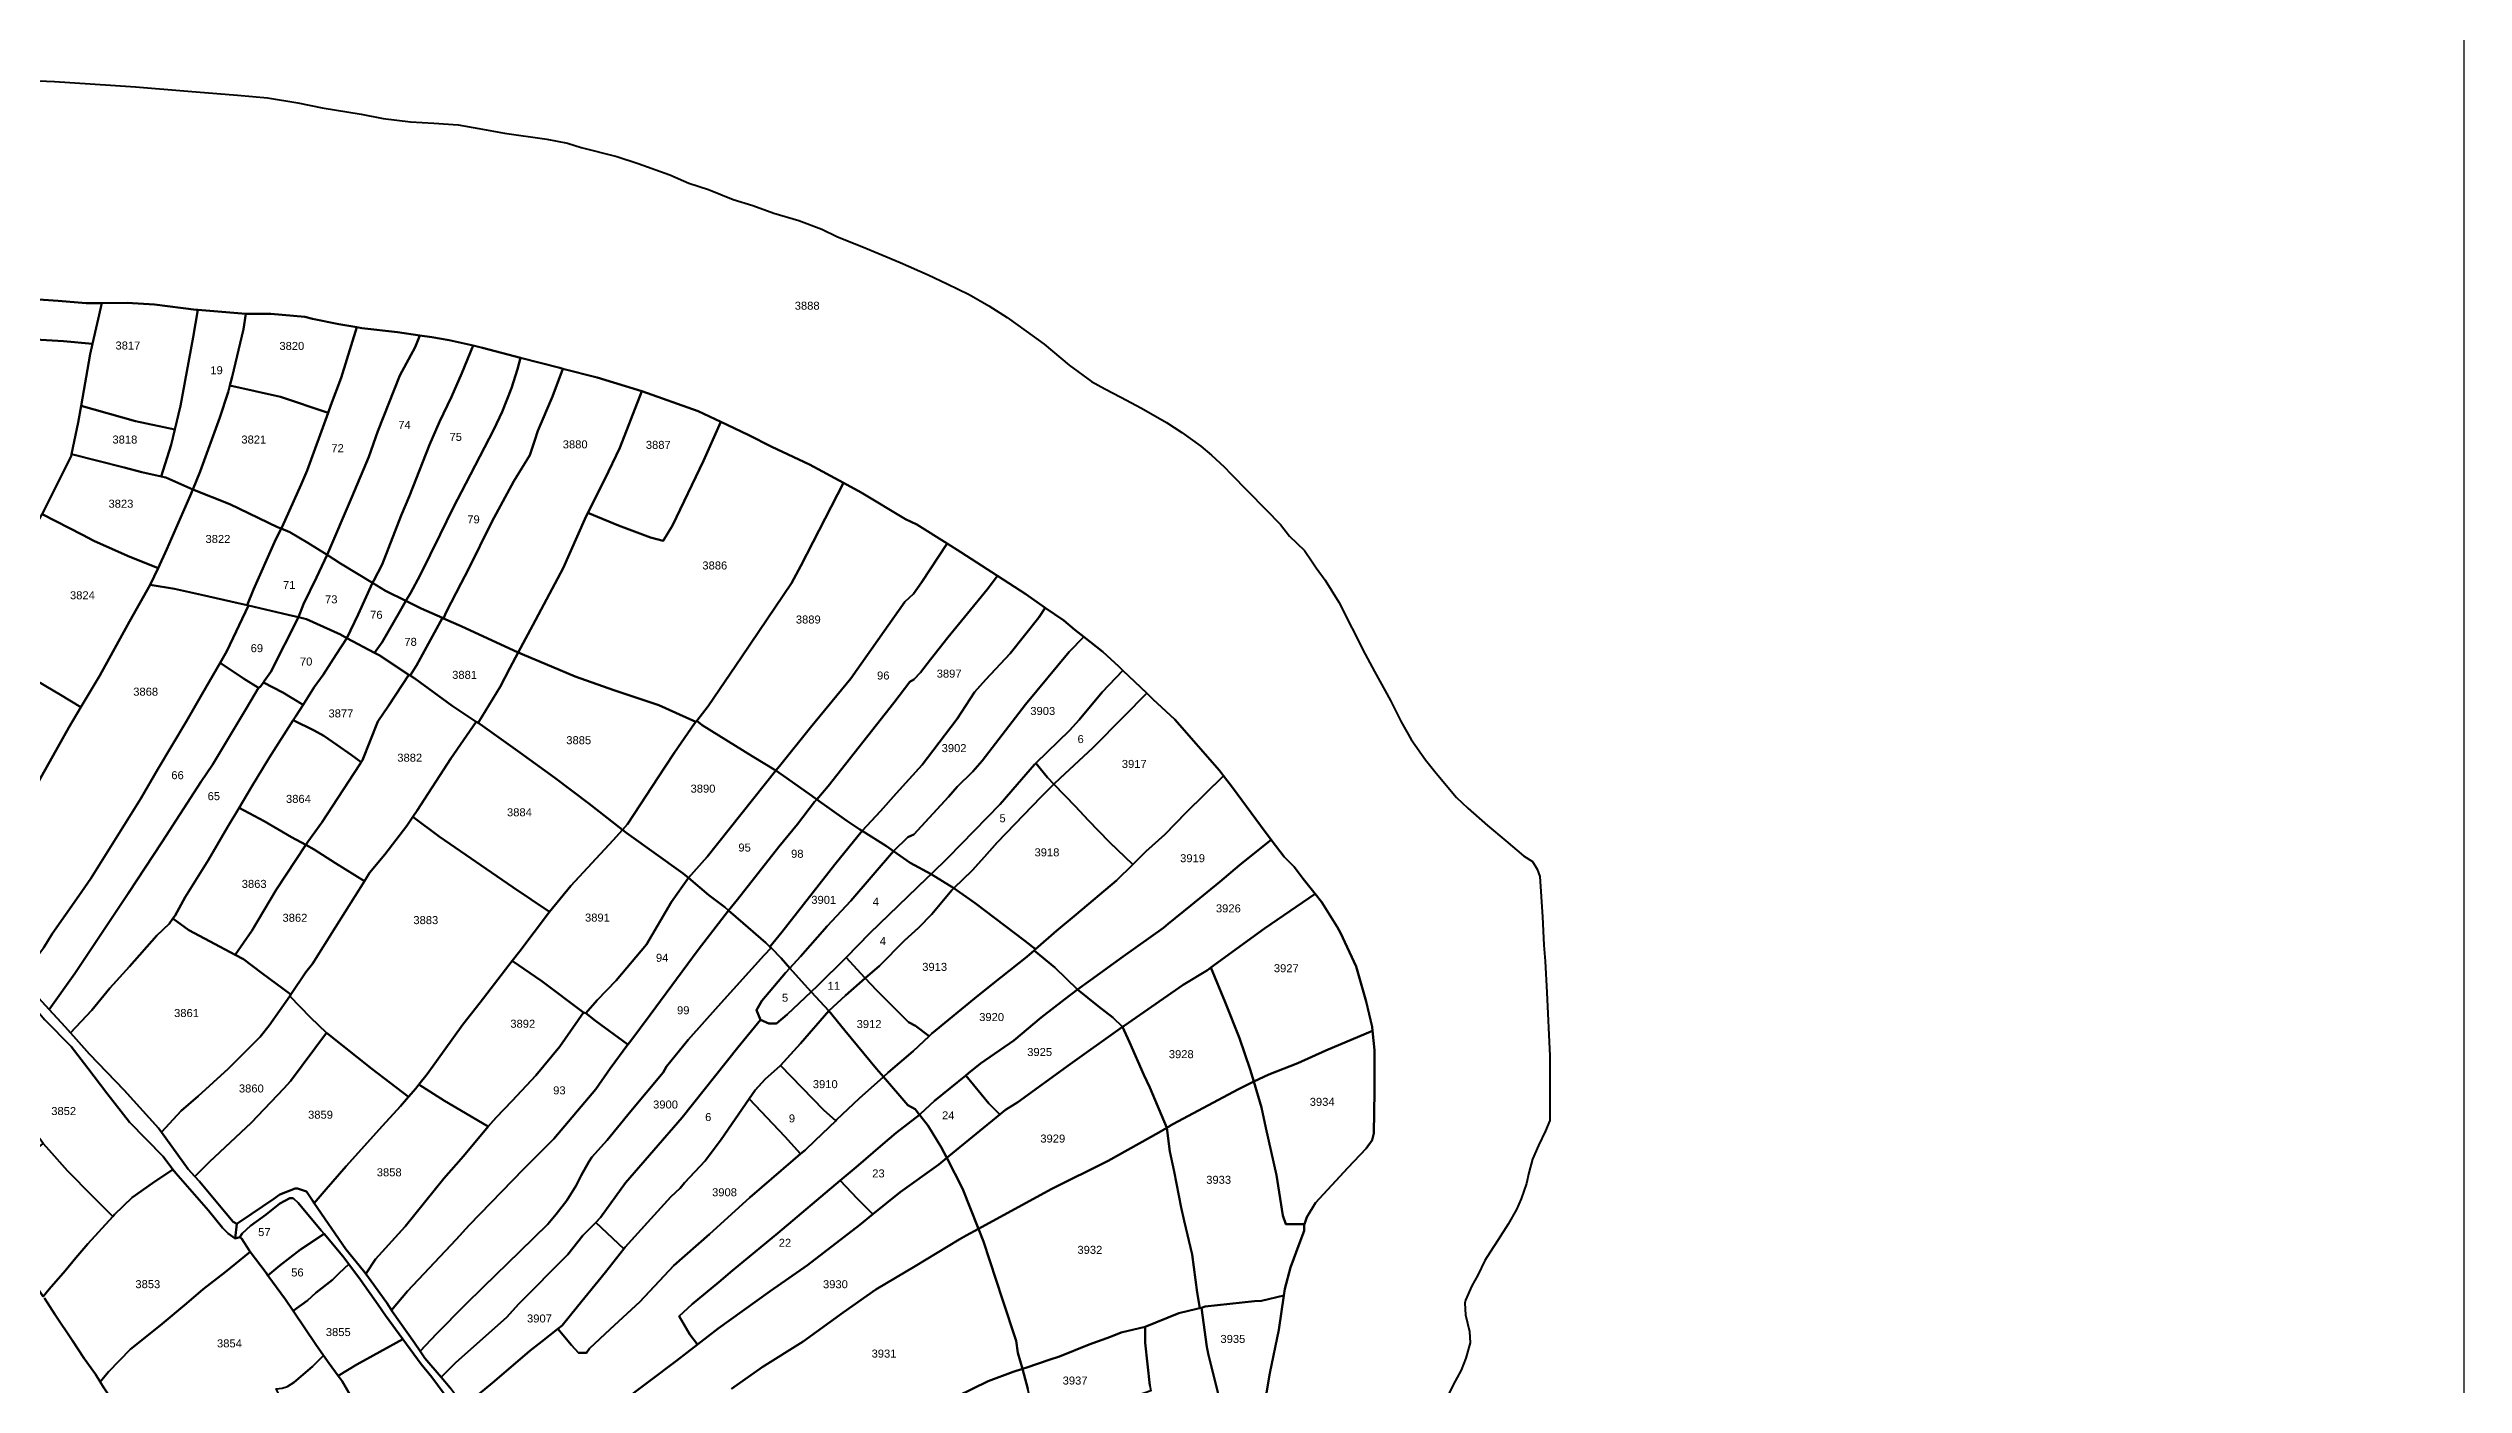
# Model space of a CAD drawing. Header units: inches. Extents: x -210528 to -96779, y -167010 to -59860.
# Drawn here: x -135845 to -96779, y -117702 to -96087 of the extents above; entities that cross this region are included whole.
import ezdxf

# ---------------------------------------------------------------- set-up
doc = ezdxf.new("R2010")
doc.units = ezdxf.units.IN
doc.header["$MEASUREMENT"] = 0
doc.layers.add('PDF7_Geometry', color=9, linetype='Continuous', true_color=0x808080)
doc.layers.add('PDF7_Text', color=7, linetype='Continuous', true_color=0xffffff)
doc.styles.add('PDF Arial', font='arial.ttf')

msp = doc.modelspace()

# ---------------------------------------------------------------- linework, layer by layer
at = {"color": 4}
msp.add_lwpolyline([(-210528, -59860), (-96779, -59860), (-96779, -167010), (-210528, -167010)], close=True, dxfattribs=at)
at = {"layer": 'PDF7_Geometry', "color": 1, "lineweight": 40}
for points in [[(-136387, -96597), (-135743, -96626), (-134839, -96683), (-134435, -96712), (-133589, -96779), (-132782, -96846), (-132301, -96885), (-131811, -96971), (-131417, -97048), (-130783, -97153), (-130427, -97220), (-129985, -97278), (-129610, -97297), (-129216, -97326), (-128880, -97384), (-128466, -97460), (-127784, -97556), (-127447, -97623), (-127226, -97690), (-126650, -97834), (-126304, -97949), (-125794, -98132), (-125487, -98266), (-125169, -98371), (-124766, -98534), (-124449, -98630), (-124112, -98755), (-123708, -98870), (-123334, -99014), (-123093, -99129), (-122622, -99320), (-122363, -99426), (-122065, -99551), (-121613, -99752), (-121306, -99896), (-120950, -100068), (-120633, -100250), (-120335, -100442), (-120027, -100663), (-119739, -100873), (-119335, -101209), (-118970, -101477), (-118759, -101592), (-118499, -101727), (-118163, -101909), (-117759, -102139), (-117509, -102302), (-117202, -102522), (-117029, -102666), (-116827, -102858), (-116711, -102973), (-116442, -103251), (-116154, -103548), (-115914, -103788), (-115770, -103979), (-115529, -104209), (-115404, -104392), (-115337, -104487), (-115193, -104689), (-114972, -105043), (-114549, -105887), (-114395, -106165), (-114136, -106634), (-113963, -106980), (-113800, -107267), (-113569, -107593), (-113396, -107813), (-113069, -108206), (-112887, -108379), (-112569, -108657), (-112271, -108906), (-111983, -109146), (-111839, -109242), (-111762, -109366), (-111724, -109481), (-111676, -110133), (-111656, -110593), (-111637, -110852), (-111608, -111360), (-111561, -112385), (-111561, -113430), (-111628, -113593), (-111743, -113833), (-111840, -114053), (-111897, -114274), (-111936, -114446), (-112022, -114695), (-112099, -114868), (-112234, -115107), (-112397, -115356), (-112522, -115558), (-112609, -115692), (-112724, -115932), (-112820, -116104), (-112926, -116334), (-112936, -116382), (-112926, -116574), (-112859, -116842), (-112849, -117024), (-112917, -117273), (-112993, -117465), (-113090, -117647), (-113205, -117868)], [(-116165, -117963), (-116089, -117513), (-115944, -116813), (-115864, -116258), (-115848, -116152), (-115752, -115807), (-115608, -115414), (-115531, -115212), (-115531, -115126), (-115525, -115107), (-115492, -114992), (-115348, -114762), (-114829, -114196), (-114531, -113880), (-114435, -113746), (-114406, -113631), (-114396, -112960), (-114396, -112289), (-114428, -111979), (-114435, -111915), (-114531, -111503), (-114694, -110938), (-114944, -110391), (-115001, -110296), (-115251, -109893), (-115353, -109765), (-115549, -109519), (-115693, -109327), (-115857, -109165), (-116064, -108890), (-116241, -108656), (-116693, -108043), (-116835, -107856), (-116904, -107765), (-117625, -106941), (-117981, -106615), (-118080, -106519), (-118464, -106149), (-118529, -106088), (-118788, -105848), (-119098, -105605), (-119240, -105493), (-119422, -105340), (-119720, -105136), (-120037, -104918), (-120494, -104621), (-121085, -104237), (-121306, -104097), (-121796, -103787), (-121979, -103701), (-122700, -103269), (-122985, -103116), (-123536, -102819), (-124142, -102531), (-124526, -102339), (-124967, -102130), (-125333, -101956), (-126246, -101630), (-126967, -101409), (-127521, -101269), (-127573, -101256), (-128205, -101091), (-128822, -100930), (-128973, -100895), (-129361, -100805), (-129639, -100757), (-129833, -100731), (-130197, -100680), (-130774, -100613), (-130855, -100599), (-131148, -100546), (-131571, -100460), (-131696, -100431), (-132244, -100383), (-132648, -100383), (-133425, -100318), (-133455, -100316), (-134128, -100229), (-134570, -100201), (-134980, -100207), (-135234, -100210), (-135685, -100172), (-136079, -100143)], [(-136426, -100775), (-135599, -100823), (-135129, -100867), (-135166, -101034), (-135312, -101867), (-135359, -102137), (-135467, -102649), (-135474, -102683), (-135945, -103622)], [(-136225, -108347), (-135513, -107073), (-135317, -106741), (-135013, -106229), (-134533, -105357), (-134196, -104763), (-133802, -104830), (-133369, -104926), (-132773, -105060), (-132629, -105094), (-132608, -105099), (-132956, -105836), (-133067, -106028), (-133360, -106536), (-133610, -106967), (-134071, -107744), (-134350, -108223), (-135158, -109517), (-135350, -109795), (-135783, -110408), (-135917, -110628)], [(-136004, -111443), (-135830, -111631), (-135571, -111913), (-135488, -112008), (-135437, -112066), (-135177, -112354), (-134620, -112938), (-134063, -113552), (-134014, -113619), (-133582, -114213), (-133473, -114333), (-133399, -114414), (-132967, -114932), (-132852, -115066), (-132796, -115098), (-132825, -115336), (-132938, -115258), (-133025, -115162), (-133255, -114884), (-133553, -114539), (-133784, -114280), (-133828, -114221), (-133986, -114012), (-134534, -113456), (-134899, -112986), (-135206, -112584), (-135475, -112229), (-135898, -111798)], [(-128969, -117923), (-128661, -117674), (-128402, -117453), (-128056, -117156), (-127863, -117003), (-127604, -116798), (-127383, -117061), (-127267, -117185), (-127142, -117185), (-127094, -117118), (-126758, -116802), (-126277, -116361), (-125729, -115776), (-125152, -115269), (-124499, -114674), (-123797, -114071), (-123678, -113970), (-123605, -113908), (-123441, -113754), (-123108, -113432), (-123095, -113419), (-122730, -113074), (-122338, -112723), (-121942, -113180), (-121826, -113247), (-121755, -113335), (-122134, -113630), (-122346, -113812), (-122778, -114186), (-123035, -114401), (-124047, -115250), (-124778, -115853), (-124999, -116045), (-125431, -116399), (-125643, -116591), (-125470, -116888), (-125344, -117051), (-125681, -117310), (-126595, -118000)], [(-126595, -118000), (-125681, -117310), (-125344, -117051), (-125008, -116793), (-124172, -116189), (-123566, -115767), (-122721, -115116), (-122507, -114943), (-122067, -114588), (-121442, -114138), (-121314, -114033), (-121058, -114531), (-120802, -115180), (-121000, -115288), (-121115, -115355), (-121827, -115787), (-122461, -116160), (-122990, -116534), (-123634, -117004), (-124297, -117416), (-124797, -117770)], [(-135928, -116273), (-135832, -116159), (-135572, -115861), (-135399, -115651), (-135207, -115421), (-134802, -114981), (-134774, -114951), (-134486, -114673), (-134159, -114443), (-133828, -114221), (-133784, -114280), (-133553, -114539), (-133255, -114884), (-133025, -115162), (-132938, -115258), (-132825, -115336), (-132745, -115317), (-132717, -115344), (-132592, -115536), (-132581, -115551), (-132986, -115881), (-133342, -116159), (-133611, -116389), (-134034, -116743), (-134515, -117127), (-134871, -117491), (-135006, -117654), (-135082, -117529), (-135265, -117280), (-135457, -116983), (-135735, -116571), (-135908, -116302)], [(-129276, -118076), (-129642, -117578), (-129815, -117367), (-130110, -116965), (-130391, -116581), (-130507, -116408), (-130795, -116006), (-130985, -115753), (-131083, -115622), (-131385, -115263), (-131429, -115210), (-131804, -114760), (-131871, -114693), (-131890, -114683), (-131938, -114683), (-132102, -114769), (-132323, -114951), (-132573, -115133), (-132708, -115258), (-132745, -115317), (-132825, -115336), (-132796, -115098), (-132563, -114942), (-132198, -114693), (-132102, -114626), (-131852, -114530), (-131814, -114530), (-131669, -114578), (-131573, -114721), (-131543, -114765), (-131035, -115507), (-130747, -115862), (-130709, -115911), (-130622, -116025), (-130372, -116380), (-130293, -116498), (-130276, -116523), (-129920, -117022), (-129830, -117160), (-129757, -117271), (-129492, -117579), (-129344, -117750)], [(-124797, -117770), (-124297, -117416), (-123634, -117004), (-122990, -116534), (-122461, -116160), (-121827, -115787), (-121115, -115355), (-121000, -115288), (-120802, -115180), (-120721, -115384), (-120414, -116323), (-120193, -116994), (-120164, -117186), (-120091, -117447), (-120241, -117493), (-120645, -117646), (-121394, -118010)], [(-134947, -117750), (-135006, -117654), (-134871, -117491), (-134515, -117127), (-134034, -116743), (-133611, -116389), (-133342, -116159), (-132986, -115881), (-132581, -115551), (-132323, -115891), (-132292, -115933), (-132006, -116322), (-131882, -116507), (-131871, -116523), (-131516, -117050), (-131393, -117229), (-131574, -117405), (-131872, -117664), (-131977, -117731)], [(-135908, -116302), (-135735, -116571), (-135457, -116983), (-135265, -117280), (-135082, -117529), (-135006, -117654), (-134947, -117750), (-134630, -118232), (-134823, -118363), (-135092, -118507), (-135544, -118804), (-135928, -119015)], [(-118030, -117714), (-118107, -117023), (-118107, -116765), (-117559, -116544), (-117271, -116477), (-117218, -116462), (-117195, -116456), (-117107, -117091), (-117079, -117225), (-116877, -118040)], [(-121394, -118010), (-120645, -117646), (-120241, -117493), (-120091, -117447), (-120001, -117771)]]:
    msp.add_lwpolyline(points, dxfattribs=at)
for points in [[(-134980, -100207), (-135129, -100867), (-135599, -100823), (-136426, -100775), (-137435, -100766), (-138098, -100756), (-139088, -100708), (-139934, -100650), (-140070, -100645), (-140049, -100420), (-139996, -100054), (-139876, -100056), (-138454, -100056), (-137829, -100066), (-137204, -100085), (-136714, -100095), (-136079, -100143), (-135685, -100172), (-135234, -100210)], [(-133425, -100318), (-133503, -100757), (-133705, -101868), (-133799, -102254), (-134436, -102118), (-135312, -101867), (-135166, -101034), (-135129, -100867), (-134980, -100207), (-134570, -100201), (-134128, -100229), (-133455, -100316)], [(-132648, -100383), (-132686, -100632), (-132869, -101399), (-132907, -101538), (-132936, -101648), (-133071, -102060), (-133388, -102932), (-133509, -103223), (-133946, -103028), (-134019, -103012), (-133859, -102501), (-133799, -102254), (-133705, -101868), (-133503, -100757), (-133425, -100318)], [(-130855, -100599), (-131110, -101418), (-131274, -101859), (-131319, -101984), (-132091, -101725), (-132907, -101538), (-132869, -101399), (-132686, -100632), (-132648, -100383), (-132244, -100383), (-131696, -100431), (-131571, -100460), (-131148, -100546)], [(-129833, -100731), (-129909, -100920), (-130159, -101380), (-130514, -102281), (-130659, -102693), (-130937, -103345), (-131337, -104281), (-131649, -104083), (-131937, -103910), (-132078, -103856), (-132062, -103824), (-131754, -103143), (-131658, -102913), (-131319, -101984), (-131274, -101859), (-131110, -101418), (-130855, -100599), (-130774, -100613), (-130197, -100680)], [(-128973, -100895), (-129159, -101342), (-129322, -101725), (-129515, -102128), (-129678, -102502), (-130005, -103326), (-130140, -103642), (-130447, -104437), (-130582, -104696), (-130599, -104733), (-131120, -104418), (-131337, -104281), (-130937, -103345), (-130659, -102693), (-130514, -102281), (-130159, -101380), (-129909, -100920), (-129833, -100731), (-129639, -100757), (-129361, -100805)], [(-128205, -101091), (-128255, -101275), (-128351, -101582), (-128505, -101965), (-128640, -102252), (-129092, -103125), (-129294, -103518), (-129505, -103949), (-129832, -104610), (-129986, -104898), (-130060, -105024), (-130390, -104859), (-130599, -104733), (-130582, -104696), (-130447, -104437), (-130140, -103642), (-130005, -103326), (-129678, -102502), (-129515, -102128), (-129322, -101725), (-129159, -101342), (-128973, -100895), (-128822, -100930)], [(-127521, -101269), (-127688, -101716), (-127929, -102272), (-127977, -102425), (-128054, -102665), (-128313, -103086), (-128669, -103748), (-129054, -104524), (-129169, -104735), (-129409, -105204), (-129454, -105307), (-129470, -105300), (-129813, -105147), (-130060, -105024), (-129986, -104898), (-129832, -104610), (-129505, -103949), (-129294, -103518), (-129092, -103125), (-128640, -102252), (-128505, -101965), (-128351, -101582), (-128255, -101275), (-128205, -101091), (-127573, -101256)], [(-132907, -101538), (-132091, -101725), (-131319, -101984), (-131658, -102913), (-131754, -103143), (-132062, -103824), (-132078, -103856), (-132139, -103833), (-132908, -103460), (-133509, -103223), (-133388, -102932), (-133071, -102060), (-132936, -101648)], [(-126246, -101630), (-126602, -102550), (-126843, -103058), (-127119, -103601), (-127169, -103700), (-127516, -104495), (-128006, -105415), (-128244, -105860), (-129169, -105434), (-129454, -105307), (-129409, -105204), (-129169, -104735), (-129054, -104524), (-128669, -103748), (-128313, -103086), (-128054, -102665), (-127977, -102425), (-127929, -102272), (-127688, -101716), (-127521, -101269), (-126967, -101409)], [(-135312, -101867), (-134436, -102118), (-133799, -102254), (-133859, -102501), (-134019, -103012), (-134330, -102942), (-134619, -102865), (-135467, -102649), (-135359, -102137)], [(-124967, -102130), (-125247, -102761), (-125747, -103806), (-125901, -104055), (-126103, -103997), (-126622, -103805), (-127119, -103601), (-126843, -103058), (-126602, -102550), (-126246, -101630), (-125333, -101956)], [(-122985, -103116), (-123671, -104458), (-123825, -104735), (-124353, -105521), (-124632, -105933), (-125171, -106729), (-125358, -106964), (-125373, -106983), (-125526, -106911), (-125968, -106710), (-126699, -106470), (-127324, -106249), (-127708, -106086), (-128244, -105860), (-128006, -105415), (-127516, -104495), (-127169, -103700), (-127119, -103601), (-126622, -103805), (-126103, -103997), (-125901, -104055), (-125747, -103806), (-125247, -102761), (-124967, -102130), (-124526, -102339), (-124142, -102531), (-123536, -102819)], [(-135467, -102649), (-134619, -102865), (-134330, -102942), (-134019, -103012), (-133946, -103028), (-133509, -103223), (-133552, -103325), (-133927, -104188), (-134070, -104493), (-134561, -104293), (-135109, -104054), (-135292, -103958), (-135945, -103622), (-135474, -102683)], [(-121306, -104097), (-121720, -104726), (-121854, -104908), (-121989, -105042), (-122864, -106279), (-123517, -107074), (-124017, -107697), (-124076, -107770), (-124459, -107534), (-125267, -107036), (-125358, -106964), (-125171, -106729), (-124632, -105933), (-124353, -105521), (-123825, -104735), (-123671, -104458), (-122985, -103116), (-122700, -103269), (-121979, -103701), (-121796, -103787)], [(-132078, -103856), (-132187, -104073), (-132524, -104840), (-132629, -105094), (-132773, -105060), (-133369, -104926), (-133802, -104830), (-134196, -104763), (-134070, -104493), (-133927, -104188), (-133552, -103325), (-133509, -103223), (-132908, -103460), (-132139, -103833)], [(-136102, -103913), (-135945, -103622), (-135292, -103958), (-135109, -104054), (-134561, -104293), (-134070, -104493), (-134196, -104763), (-134533, -105357), (-135013, -106229), (-135317, -106741), (-135648, -106545), (-136150, -106246), (-136388, -106104), (-136686, -105884), (-136964, -105663), (-136629, -104963), (-136561, -104820), (-136282, -104245)], [(-131337, -104281), (-131505, -104648), (-131716, -105079), (-131796, -105290), (-131966, -105252), (-132608, -105099), (-132629, -105094), (-132524, -104840), (-132187, -104073), (-132078, -103856), (-131937, -103910), (-131649, -104083)], [(-130599, -104733), (-130832, -105243), (-131015, -105625), (-131120, -105568), (-131668, -105319), (-131796, -105290), (-131716, -105079), (-131505, -104648), (-131337, -104281), (-131120, -104418)], [(-120494, -104621), (-120662, -104841), (-121297, -105618), (-121576, -105972), (-121739, -106183), (-121845, -106298), (-121912, -106336), (-122172, -106672), (-123229, -108023), (-123417, -108234), (-123498, -108176), (-123902, -107889), (-124076, -107770), (-124017, -107697), (-123517, -107074), (-122864, -106279), (-121989, -105042), (-121854, -104908), (-121720, -104726), (-121306, -104097), (-121085, -104237)], [(-119720, -105136), (-119826, -105292), (-120287, -105876), (-120682, -106298), (-120864, -106499), (-121143, -106931), (-121537, -107448), (-121710, -107678), (-122133, -108138), (-122383, -108426), (-122681, -108742), (-122684, -108745), (-122720, -108723), (-122931, -108579), (-123417, -108234), (-123229, -108023), (-122172, -106672), (-121912, -106336), (-121845, -106298), (-121739, -106183), (-121576, -105972), (-121297, -105618), (-120662, -104841), (-120494, -104621), (-120037, -104918)], [(-130060, -105024), (-130159, -105195), (-130447, -105693), (-130570, -105864), (-131015, -105625), (-130832, -105243), (-130599, -104733), (-130390, -104859)], [(-129470, -105300), (-129890, -106067), (-129990, -106232), (-130011, -106218), (-130496, -105904), (-130570, -105864), (-130447, -105693), (-130159, -105195), (-130060, -105024), (-129813, -105147)], [(-131796, -105290), (-132245, -106172), (-132351, -106325), (-132366, -106345), (-132418, -106412), (-132447, -106431), (-132687, -106277), (-133067, -106028), (-132956, -105836), (-132608, -105099), (-131966, -105252)], [(-131015, -105625), (-131188, -105894), (-131399, -106220), (-131543, -106421), (-131722, -106703), (-132053, -106508), (-132366, -106345), (-132351, -106325), (-132245, -106172), (-131796, -105290), (-131668, -105319), (-131120, -105568)], [(-129454, -105307), (-129169, -105434), (-128244, -105860), (-128381, -106115), (-128535, -106412), (-128893, -106998), (-128922, -106979), (-129313, -106719), (-129919, -106278), (-129990, -106232), (-129890, -106067), (-129470, -105300)], [(-119098, -105605), (-119336, -105848), (-120038, -106701), (-120739, -107611), (-120893, -107784), (-121143, -108033), (-121287, -108196), (-121845, -108800), (-121941, -108847), (-122174, -109070), (-122287, -108991), (-122684, -108745), (-122681, -108742), (-122383, -108426), (-122133, -108138), (-121710, -107678), (-121537, -107448), (-121143, -106931), (-120864, -106499), (-120682, -106298), (-120287, -105876), (-119826, -105292), (-119720, -105136), (-119422, -105340), (-119240, -105493)], [(-130570, -105864), (-130496, -105904), (-130011, -106218), (-130342, -106719), (-130515, -106977), (-130765, -107600), (-130786, -107633), (-130948, -107514), (-131178, -107351), (-131390, -107207), (-131543, -107121), (-131883, -106955), (-131841, -106891), (-131722, -106703), (-131543, -106421), (-131399, -106220), (-131188, -105894), (-131015, -105625)], [(-128244, -105860), (-127708, -106086), (-127324, -106249), (-126699, -106470), (-125968, -106710), (-125526, -106911), (-125373, -106983), (-125392, -107007), (-125719, -107476), (-125872, -107716), (-126478, -108636), (-126558, -108725), (-127103, -108300), (-127651, -107888), (-128218, -107476), (-128823, -107045), (-128893, -106998), (-128535, -106412), (-128381, -106115)], [(-118464, -106149), (-118798, -106500), (-119173, -106950), (-119326, -107123), (-119872, -107648), (-119894, -107669), (-120172, -107995), (-120451, -108311), (-121288, -109173), (-121568, -109445), (-121903, -109260), (-122174, -109070), (-121941, -108847), (-121845, -108800), (-121287, -108196), (-121143, -108033), (-120893, -107784), (-120739, -107611), (-120038, -106701), (-119336, -105848), (-119098, -105605), (-118788, -105848), (-118529, -106088)], [(-135317, -106741), (-135513, -107073), (-136225, -108347), (-136465, -108731), (-136869, -109344), (-137138, -109737), (-137289, -109931), (-137311, -109900), (-137695, -109603), (-138133, -109208), (-137974, -108989), (-137561, -108405), (-137349, -108069), (-136840, -107312), (-136599, -106957), (-136150, -106246), (-135648, -106545)], [(-133067, -106028), (-132687, -106277), (-132447, -106431), (-132639, -106757), (-133187, -107677), (-133370, -107945), (-134004, -108923), (-134552, -109756), (-135418, -111050), (-135830, -111631), (-136004, -111443), (-136286, -111116), (-135917, -110628), (-135783, -110408), (-135350, -109795), (-135158, -109517), (-134350, -108223), (-134071, -107744), (-133610, -106967), (-133360, -106536)], [(-129990, -106232), (-129919, -106278), (-129313, -106719), (-128922, -106979), (-129333, -107572), (-129881, -108415), (-129948, -108518), (-130044, -108664), (-130400, -109124), (-130650, -109421), (-130733, -109556), (-131198, -109268), (-131544, -109047), (-131681, -108972), (-131649, -108923), (-131419, -108607), (-130813, -107677), (-130786, -107633), (-130765, -107600), (-130515, -106977), (-130342, -106719), (-130011, -106218)], [(-118080, -106519), (-118452, -106893), (-118952, -107401), (-119480, -107889), (-119579, -107987), (-119682, -107880), (-119872, -107648), (-119326, -107123), (-119173, -106950), (-118798, -106500), (-118464, -106149)], [(-132447, -106431), (-132418, -106412), (-132366, -106345), (-132053, -106508), (-131722, -106703), (-131841, -106891), (-131883, -106955), (-132274, -107562), (-132562, -108041), (-132759, -108369), (-132947, -108683), (-133255, -109210), (-133630, -109814), (-133793, -110111), (-133829, -110161), (-133889, -110245), (-134091, -110437), (-134533, -110935), (-134850, -111290), (-135139, -111644), (-135488, -112008), (-135571, -111913), (-135830, -111631), (-135418, -111050), (-134552, -109756), (-134004, -108923), (-133370, -107945), (-133187, -107677), (-132639, -106757)], [(-116835, -107856), (-117443, -108445), (-117789, -108800), (-118096, -109078), (-118305, -109286), (-118683, -108925), (-119029, -108570), (-119230, -108349), (-119579, -107987), (-119480, -107889), (-118952, -107401), (-118452, -106893), (-118080, -106519), (-117981, -106615), (-117625, -106941), (-116904, -107765)], [(-131883, -106955), (-131543, -107121), (-131390, -107207), (-131178, -107351), (-130948, -107514), (-130786, -107633), (-130813, -107677), (-131419, -108607), (-131649, -108923), (-131681, -108972), (-131909, -108846), (-132351, -108587), (-132759, -108369), (-132562, -108041), (-132274, -107562)], [(-128893, -106998), (-128823, -107045), (-128218, -107476), (-127651, -107888), (-127103, -108300), (-126558, -108725), (-126709, -108895), (-127055, -109268), (-127391, -109633), (-127740, -110053), (-128333, -109652), (-129525, -108837), (-129948, -108518), (-129881, -108415), (-129333, -107572), (-128922, -106979)], [(-125373, -106983), (-125358, -106964), (-125267, -107036), (-124459, -107534), (-124076, -107770), (-125190, -109163), (-125492, -109503), (-125575, -109432), (-126488, -108780), (-126558, -108725), (-126478, -108636), (-125872, -107716), (-125719, -107476), (-125392, -107007)], [(-123417, -108234), (-123450, -108272), (-123729, -108636), (-124027, -109001), (-124700, -109853), (-124841, -110031), (-124902, -109978), (-125161, -109786), (-125492, -109503), (-125190, -109163), (-124076, -107770), (-123902, -107889), (-123498, -108176)], [(-119872, -107648), (-119682, -107880), (-119579, -107987), (-119788, -108196), (-120499, -108934), (-120701, -109164), (-120903, -109384), (-121198, -109669), (-121568, -109445), (-121288, -109173), (-120451, -108311), (-120172, -107995), (-119894, -107669)], [(-119579, -107987), (-119230, -108349), (-119029, -108570), (-118683, -108925), (-118305, -109286), (-118567, -109548), (-119221, -110094), (-119538, -110362), (-119876, -110659), (-120048, -110525), (-120855, -109911), (-121198, -109669), (-120903, -109384), (-120701, -109164), (-120499, -108934), (-119788, -108196)], [(-116064, -108890), (-116222, -109011), (-116578, -109299), (-116895, -109567), (-117366, -109950), (-117731, -110247), (-117808, -110314), (-118462, -110774), (-118991, -111158), (-119198, -111311), (-119567, -110956), (-119901, -110680), (-119876, -110659), (-119538, -110362), (-119221, -110094), (-118567, -109548), (-118305, -109286), (-118096, -109078), (-117789, -108800), (-117443, -108445), (-116835, -107856), (-116693, -108043), (-116241, -108656)], [(-132759, -108369), (-132351, -108587), (-131909, -108846), (-131681, -108972), (-132159, -109699), (-132553, -110360), (-132821, -110749), (-133063, -110619), (-133572, -110351), (-133829, -110161), (-133793, -110111), (-133630, -109814), (-133255, -109210), (-132947, -108683)], [(-130733, -109556), (-130650, -109421), (-130400, -109124), (-130044, -108664), (-129948, -108518), (-129525, -108837), (-128333, -109652), (-127740, -110053), (-127757, -110073), (-128218, -110687), (-128341, -110846), (-128862, -111521), (-129141, -111875), (-129718, -112680), (-129850, -112846), (-129900, -112910), (-130017, -113044), (-130612, -112594), (-131323, -112028), (-131344, -112008), (-131602, -111760), (-131938, -111415), (-131922, -111390), (-131678, -111031), (-131573, -110897), (-131198, -110303)], [(-122684, -108745), (-123124, -109288), (-123979, -110381), (-124173, -110619), (-124239, -110553), (-124604, -110237), (-124841, -110031), (-124700, -109853), (-124027, -109001), (-123729, -108636), (-123450, -108272), (-123417, -108234), (-122931, -108579), (-122720, -108723)], [(-131681, -108972), (-131544, -109047), (-131198, -109268), (-130733, -109556), (-131198, -110303), (-131573, -110897), (-131678, -111031), (-131922, -111390), (-132399, -111041), (-132688, -110820), (-132821, -110749), (-132553, -110360), (-132159, -109699)], [(-125492, -109503), (-125767, -109892), (-126171, -110582), (-126661, -111166), (-126969, -111482), (-127151, -111693), (-127190, -111684), (-127863, -111176), (-128341, -110846), (-128218, -110687), (-127757, -110073), (-127740, -110053), (-127391, -109633), (-127055, -109268), (-126709, -108895), (-126558, -108725), (-126488, -108780), (-125575, -109432)], [(-122174, -109070), (-122864, -109873), (-123249, -110285), (-123681, -110774), (-123850, -110962), (-123989, -110802), (-124154, -110637), (-124173, -110619), (-123979, -110381), (-123124, -109288), (-122684, -108745), (-122287, -108991)], [(-115353, -109765), (-116174, -110324), (-117042, -110955), (-117097, -110995), (-117491, -111235), (-118443, -111896), (-118471, -111916), (-118625, -111762), (-118866, -111579), (-119198, -111311), (-118991, -111158), (-118462, -110774), (-117808, -110314), (-117731, -110247), (-117366, -109950), (-116895, -109567), (-116578, -109299), (-116222, -109011), (-116064, -108890), (-115857, -109165), (-115693, -109327), (-115549, -109519)], [(-121568, -109445), (-121634, -109509), (-122557, -110400), (-122943, -110790), (-123403, -111253), (-123504, -111348), (-123662, -111176), (-123850, -110962), (-123681, -110774), (-123249, -110285), (-122864, -109873), (-122174, -109070), (-121903, -109260)], [(-124841, -110031), (-124950, -110170), (-125334, -110668), (-125854, -111368), (-126113, -111722), (-126440, -112163), (-126469, -112201), (-126997, -111818), (-127151, -111693), (-126969, -111482), (-126661, -111166), (-126171, -110582), (-125767, -109892), (-125492, -109503), (-125161, -109786), (-124902, -109978)], [(-121198, -109669), (-121230, -109701), (-121557, -110093), (-121768, -110314), (-121999, -110515), (-122403, -110927), (-122631, -111127), (-122701, -111052), (-122943, -110790), (-122557, -110400), (-121634, -109509), (-121568, -109445)], [(-119876, -110659), (-119901, -110680), (-120019, -110784), (-120432, -111110), (-120807, -111407), (-121557, -112020), (-121600, -112062), (-121817, -111895), (-121932, -111838), (-122451, -111320), (-122631, -111127), (-122403, -110927), (-121999, -110515), (-121768, -110314), (-121557, -110093), (-121230, -109701), (-121198, -109669), (-120855, -109911), (-120048, -110525)], [(-117042, -110955), (-116174, -110324), (-115353, -109765), (-115251, -109893), (-115001, -110296), (-114944, -110391), (-114694, -110938), (-114531, -111503), (-114435, -111915), (-114428, -111979), (-115184, -112299), (-115636, -112500), (-116107, -112682), (-116347, -112799), (-116405, -112605), (-116578, -112097), (-116809, -111513)], [(-132821, -110749), (-132688, -110820), (-132399, -111041), (-131922, -111390), (-131938, -111415), (-132275, -111894), (-132419, -112076), (-132938, -112594), (-133419, -113034), (-133697, -113274), (-134014, -113619), (-134063, -113552), (-134620, -112938), (-135177, -112354), (-135437, -112066), (-135488, -112008), (-135139, -111644), (-134850, -111290), (-134533, -110935), (-134091, -110437), (-133889, -110245), (-133829, -110161), (-133572, -110351), (-133063, -110619)], [(-124173, -110619), (-124154, -110637), (-124268, -110754), (-125008, -111579), (-125498, -112125), (-125844, -112556), (-125902, -112652), (-126421, -113275), (-126806, -113744), (-127055, -114022), (-127104, -114099), (-127229, -114319), (-127305, -114482), (-127459, -114722), (-127632, -114942), (-127767, -115105), (-128219, -115546), (-128805, -116121), (-129103, -116409), (-129565, -116878), (-129830, -117160), (-129920, -117022), (-130276, -116523), (-130293, -116498), (-130035, -116188), (-129247, -115354), (-129036, -115124), (-128161, -114214), (-127671, -113725), (-126988, -112920), (-126757, -112585), (-126469, -112201), (-126440, -112163), (-126113, -111722), (-125854, -111368), (-125334, -110668), (-124950, -110170), (-124841, -110031), (-124604, -110237), (-124239, -110553)], [(-127190, -111684), (-127574, -112230), (-127959, -112700), (-128343, -113112), (-128603, -113380), (-128729, -113528), (-129439, -113112), (-129850, -112846), (-129718, -112680), (-129141, -111875), (-128862, -111521), (-128341, -110846), (-127863, -111176)], [(-123850, -110962), (-123922, -111042), (-124306, -111492), (-124393, -111646), (-124325, -111799), (-124691, -112250), (-125594, -113380), (-126508, -114435), (-126911, -115000), (-126989, -115077), (-127200, -115287), (-127440, -115594), (-128238, -116399), (-128430, -116610), (-129257, -117348), (-129492, -117579), (-129757, -117271), (-129830, -117160), (-129565, -116878), (-129103, -116409), (-128805, -116121), (-128219, -115546), (-127767, -115105), (-127632, -114942), (-127459, -114722), (-127305, -114482), (-127229, -114319), (-127104, -114099), (-127055, -114022), (-126806, -113744), (-126421, -113275), (-125902, -112652), (-125844, -112556), (-125498, -112125), (-125008, -111579), (-124268, -110754), (-124154, -110637), (-123989, -110802)], [(-122631, -111127), (-122951, -111406), (-123220, -111655), (-123504, -111348), (-123403, -111253), (-122943, -110790), (-122701, -111052)], [(-119198, -111311), (-119404, -111464), (-119788, -111761), (-120231, -112135), (-120769, -112509), (-120961, -112662), (-121006, -112699), (-121509, -113113), (-121740, -113323), (-121755, -113335), (-121826, -113247), (-121942, -113180), (-122338, -112723), (-122259, -112652), (-121855, -112307), (-121600, -112062), (-121557, -112020), (-120807, -111407), (-120432, -111110), (-120019, -110784), (-119901, -110680), (-119567, -110956)], [(-123504, -111348), (-123893, -111713), (-124066, -111857), (-124191, -111857), (-124325, -111799), (-124393, -111646), (-124306, -111492), (-123922, -111042), (-123850, -110962), (-123662, -111176)], [(-123220, -111655), (-122951, -111406), (-122631, -111127), (-122451, -111320), (-121932, -111838), (-121817, -111895), (-121600, -112062), (-121855, -112307), (-122259, -112652), (-122338, -112723), (-122374, -112681), (-122451, -112595), (-122960, -111972)], [(-118471, -111916), (-119318, -112519), (-120163, -113132), (-120365, -113256), (-120455, -113330), (-120634, -113151), (-121006, -112699), (-120961, -112662), (-120769, -112509), (-120231, -112135), (-119788, -111761), (-119404, -111464), (-119198, -111311), (-118866, -111579), (-118625, -111762)], [(-118471, -111916), (-118443, -111896), (-117491, -111235), (-117097, -110995), (-117042, -110955), (-116809, -111513), (-116578, -112097), (-116405, -112605), (-116347, -112799), (-116597, -112922), (-117655, -113487), (-117754, -113545), (-118030, -112893), (-118126, -112691), (-118356, -112164)], [(-136999, -112400), (-136898, -112305), (-136658, -112075), (-136121, -111535), (-135898, -111798), (-135475, -112229), (-135206, -112584), (-134899, -112986), (-134534, -113456), (-133986, -114012), (-133828, -114221), (-134159, -114443), (-134486, -114673), (-134774, -114951), (-134802, -114981), (-134880, -114903), (-135130, -114654), (-135533, -114242), (-135831, -113906), (-135927, -113801), (-136177, -113456), (-136706, -112746)], [(-131344, -112008), (-131929, -112795), (-132034, -112910), (-132563, -113466), (-133236, -114098), (-133473, -114333), (-133582, -114213), (-134014, -113619), (-133697, -113274), (-133419, -113034), (-132938, -112594), (-132419, -112076), (-132275, -111894), (-131938, -111415), (-131602, -111760)], [(-127190, -111684), (-127151, -111693), (-126997, -111818), (-126469, -112201), (-126757, -112585), (-126988, -112920), (-127671, -113725), (-128161, -114214), (-129036, -115124), (-129247, -115354), (-130035, -116188), (-130293, -116498), (-130372, -116380), (-130622, -116025), (-130709, -115911), (-130554, -115670), (-130074, -115143), (-129449, -114367), (-129132, -114003), (-128729, -113528), (-128603, -113380), (-128343, -113112), (-127959, -112700), (-127574, -112230)], [(-123220, -111655), (-123681, -112183), (-124001, -112539), (-124008, -112547), (-124249, -112758), (-124412, -112940), (-124508, -113079), (-124960, -113735), (-125220, -114080), (-125556, -114435), (-125623, -114521), (-125777, -114665), (-126152, -115077), (-126517, -115479), (-126538, -115506), (-126989, -115077), (-126911, -115000), (-126508, -114435), (-125594, -113380), (-124691, -112250), (-124325, -111799), (-124191, -111857), (-124066, -111857), (-123893, -111713), (-123504, -111348)], [(-124001, -112539), (-123681, -112183), (-123220, -111655), (-122960, -111972), (-122451, -112595), (-122374, -112681), (-122338, -112723), (-122730, -113074), (-123095, -113419), (-123108, -113432), (-123307, -113256)], [(-130017, -113044), (-130150, -113198), (-130439, -113514), (-131025, -114166), (-131352, -114539), (-131543, -114765), (-131573, -114721), (-131669, -114578), (-131814, -114530), (-131852, -114530), (-132102, -114626), (-132198, -114693), (-132563, -114942), (-132796, -115098), (-132852, -115066), (-132967, -114932), (-133399, -114414), (-133473, -114333), (-133236, -114098), (-132563, -113466), (-132034, -112910), (-131929, -112795), (-131344, -112008), (-131323, -112028), (-130612, -112594)], [(-120455, -113330), (-120365, -113256), (-120163, -113132), (-119318, -112519), (-118471, -111916), (-118356, -112164), (-118126, -112691), (-118030, -112893), (-117754, -113545), (-117885, -113621), (-118703, -114081), (-119625, -114541), (-120802, -115180), (-121058, -114531), (-121314, -114033), (-121221, -113956)], [(-116347, -112799), (-116107, -112682), (-115636, -112500), (-115184, -112299), (-114428, -111979), (-114396, -112289), (-114396, -112960), (-114406, -113631), (-114435, -113746), (-114531, -113880), (-114829, -114196), (-115348, -114762), (-115492, -114992), (-115525, -115107), (-115829, -115107), (-115877, -114963), (-115982, -114311), (-116155, -113545), (-116223, -113219)], [(-130017, -113044), (-129900, -112910), (-129850, -112846), (-129439, -113112), (-128729, -113528), (-129132, -114003), (-129449, -114367), (-130074, -115143), (-130554, -115670), (-130709, -115911), (-130747, -115862), (-131035, -115507), (-131543, -114765), (-131352, -114539), (-131025, -114166), (-130439, -113514), (-130150, -113198)], [(-124508, -113079), (-124412, -112940), (-124249, -112758), (-124008, -112547), (-124001, -112539), (-123307, -113256), (-123108, -113432), (-123441, -113754), (-123605, -113908), (-123678, -113970), (-123931, -113687)], [(-120455, -113330), (-121221, -113956), (-121314, -114033), (-121404, -113860), (-121615, -113515), (-121750, -113343), (-121755, -113335), (-121740, -113323), (-121509, -113113), (-121006, -112699), (-120634, -113151)], [(-117754, -113545), (-117655, -113487), (-116597, -112922), (-116347, -112799), (-116223, -113219), (-116155, -113545), (-115982, -114311), (-115877, -114963), (-115829, -115107), (-115525, -115107), (-115531, -115126), (-115531, -115212), (-115608, -115414), (-115752, -115807), (-115848, -116152), (-115864, -116258), (-116223, -116343), (-116338, -116353), (-117136, -116439), (-117195, -116456), (-117218, -116462), (-117261, -116209), (-117347, -115595), (-117472, -115049), (-117520, -114838), (-117636, -114254), (-117703, -113928)], [(-123678, -113970), (-123797, -114071), (-124499, -114674), (-125152, -115269), (-125729, -115776), (-126277, -116361), (-126758, -116802), (-127094, -117118), (-127142, -117185), (-127267, -117185), (-127383, -117061), (-127604, -116798), (-127536, -116744), (-127286, -116438), (-126835, -115882), (-126538, -115506), (-126517, -115479), (-126152, -115077), (-125777, -114665), (-125623, -114521), (-125556, -114435), (-125220, -114080), (-124960, -113735), (-124508, -113079), (-123931, -113687)], [(-121314, -114033), (-121442, -114138), (-122067, -114588), (-122507, -114943), (-122759, -114694), (-123035, -114401), (-122778, -114186), (-122346, -113812), (-122134, -113630), (-121755, -113335), (-121750, -113343), (-121615, -113515), (-121404, -113860)], [(-120802, -115180), (-119625, -114541), (-118703, -114081), (-117885, -113621), (-117754, -113545), (-117703, -113928), (-117636, -114254), (-117520, -114838), (-117472, -115049), (-117347, -115595), (-117261, -116209), (-117218, -116462), (-117271, -116477), (-117559, -116544), (-118107, -116765), (-118491, -116860), (-118664, -116928), (-119011, -117052), (-119491, -117244), (-119655, -117301), (-120020, -117426), (-120091, -117447), (-120164, -117186), (-120193, -116994), (-120414, -116323), (-120721, -115384)], [(-137105, -114672), (-136648, -114395), (-136148, -113983), (-135927, -113801), (-135831, -113906), (-135533, -114242), (-135130, -114654), (-134880, -114903), (-134802, -114981), (-135207, -115421), (-135399, -115651), (-135572, -115861), (-135832, -116159), (-135928, -116273), (-136139, -115957), (-136495, -115478), (-136773, -115133), (-136945, -114894), (-137091, -114692)], [(-122507, -114943), (-122721, -115116), (-123566, -115767), (-124172, -116189), (-125008, -116793), (-125344, -117051), (-125470, -116888), (-125643, -116591), (-125431, -116399), (-124999, -116045), (-124778, -115853), (-124047, -115250), (-123035, -114401), (-122759, -114694)], [(-131385, -115263), (-131766, -115517), (-132102, -115776), (-132292, -115933), (-132323, -115891), (-132581, -115551), (-132592, -115536), (-132717, -115344), (-132745, -115317), (-132708, -115258), (-132573, -115133), (-132323, -114951), (-132102, -114769), (-131938, -114683), (-131890, -114683), (-131871, -114693), (-131804, -114760), (-131429, -115210)], [(-126538, -115506), (-126835, -115882), (-127286, -116438), (-127536, -116744), (-127604, -116798), (-127863, -117003), (-128056, -117156), (-128402, -117453), (-128661, -117674), (-128969, -117923), (-129103, -118101), (-129228, -117913), (-129344, -117750), (-129492, -117579), (-129257, -117348), (-128430, -116610), (-128238, -116399), (-127440, -115594), (-127200, -115287), (-126989, -115077)], [(-130985, -115753), (-131141, -115900), (-131247, -116006), (-131516, -116217), (-131650, -116341), (-131882, -116507), (-132006, -116322), (-132292, -115933), (-132102, -115776), (-131766, -115517), (-131385, -115263), (-131083, -115622)], [(-131882, -116507), (-131650, -116341), (-131516, -116217), (-131247, -116006), (-131141, -115900), (-130985, -115753), (-130795, -116006), (-130507, -116408), (-130391, -116581), (-130110, -116965), (-130853, -117376), (-131158, -117557), (-131304, -117357), (-131393, -117229), (-131516, -117050), (-131871, -116523)], [(-117195, -116456), (-117136, -116439), (-116338, -116353), (-116223, -116343), (-115864, -116258), (-115944, -116813), (-116089, -117513), (-116165, -117963), (-116271, -118528), (-116387, -119113), (-116477, -119543), (-116560, -119333), (-116675, -118931), (-116790, -118480), (-116877, -118040), (-117079, -117225), (-117107, -117091)], [(-120091, -117447), (-120020, -117426), (-119655, -117301), (-119491, -117244), (-119011, -117052), (-118664, -116928), (-118491, -116860), (-118107, -116765), (-118107, -117023), (-118030, -117714), (-118015, -117800), (-118693, -118039), (-119664, -118394), (-119866, -118456), (-119885, -118317), (-120001, -117771)], [(-131158, -117557), (-130853, -117376), (-130110, -116965), (-129815, -117367), (-129642, -117578), (-129276, -118076), (-129017, -118479), (-128738, -119006), (-128605, -119265), (-129190, -119552), (-129722, -119800), (-129796, -119677), (-130094, -119236), (-130387, -118816), (-130468, -118699), (-130930, -117923), (-131093, -117645)], [(-131158, -117557), (-131093, -117645), (-130930, -117923), (-130468, -118699), (-130387, -118816), (-130882, -119150), (-131157, -119335), (-131180, -119303), (-131285, -119140), (-131660, -118555), (-131702, -118491), (-131785, -118363), (-132112, -117865), (-132160, -117769), (-132064, -117760), (-131977, -117731), (-131872, -117664), (-131574, -117405), (-131393, -117229), (-131304, -117357)]]:
    msp.add_lwpolyline(points, close=True, dxfattribs=at)

# ---------------------------------------------------------------- texts
at = {"layer": 'PDF7_Text', "color": 4, "attachment_point": 7, "rotation": 359.9925, "style": 'PDF Arial'}
for s, insert, char_height in [('3888', (-123772, -100316), 129.4), ('3817', (-134758, -100960), 129.4), ('3820', (-132107, -100967), 129.4), ('19', (-133224, -101360), 129.4), ('3818', (-134807, -102481), 129.4), ('3821', (-132722, -102481), 129.4), ('74', (-130184, -102242), 129.4), ('75', (-129355, -102438), 129.4), ('72', (-131267, -102619), 129.4), ('3880', (-127524, -102559), 129.4), ('3887', (-126180, -102567), 129.4), ('3823', (-134871, -103519), 129.4), ('79', (-129068, -103772), 129.4), ('3822', (-133302, -104089), 129.4), ('3886', (-125266, -104518), 129.4), ('3824', (-135494, -105000), 129.4), ('71', (-132049, -104832), 129.4), ('73', (-131369, -105066), 129.4), ('76', (-130639, -105316), 129.4), ('3889', (-123754, -105392), 129.4), ('69', (-132572, -105856), 129.4), ('78', (-130086, -105753), 129.4), ('70', (-131775, -106072), 129.4), ('3881', (-129313, -106287), 129.4), ('96', (-122441, -106298), 129.4), ('3897', (-121476, -106267), 129.4), ('3868', (-134471, -106559), 129.4), ('3877', (-131313, -106911), 129.4), ('3903', (-119962, -106871), 129.4), ('3885', (-127467, -107344), 129.4), ('3902', (-121396, -107472), 129.4), ('6', (-119198, -107326), 129), ('66', (-133855, -107910), 129.4), ('3882', (-130200, -107627), 129.4), ('3917', (-118482, -107728), 129.4), ('65', (-133268, -108249), 129.4), ('3864', (-132000, -108293), 129.4), ('3890', (-125457, -108127), 129.4), ('3884', (-128426, -108510), 129.4), ('5', (-120461, -108606), 129), ('95', (-124684, -109080), 129.4), ('98', (-123831, -109181), 129.4), ('3918', (-119894, -109158), 129.4), ('3919', (-117539, -109253), 129.4), ('3863', (-132716, -109668), 129.4), ('3862', (-132057, -110216), 129.4), ('3883', (-129940, -110254), 129.4), ('3891', (-127164, -110213), 129.4), ('3901', (-123504, -109926), 129.4), ('4', (-122511, -109954), 129), ('3926', (-116960, -110064), 129.4), ('4', (-122397, -110590), 129), ('94', (-126017, -110863), 129.4), ('3913', (-121710, -111010), 129.4), ('3927', (-116023, -111032), 129.4), ('11', (-123240, -111315), 129.4), ('3861', (-133810, -111757), 129.4), ('99', (-125676, -111712), 129.4), ('5', (-123979, -111509), 129), ('3920', (-120789, -111822), 129.4), ('3892', (-128372, -111930), 129.4), ('3912', (-122771, -111935), 129.4), ('3925', (-120012, -112387), 129.4), ('3928', (-117722, -112422), 129.4), ('3860', (-132762, -112977), 129.4), ('93', (-127679, -113007), 129.4), ('3910', (-123480, -112907), 129.4), ('3852', (-135797, -113342), 129.4), ('3859', (-131643, -113401), 129.4), ('3900', (-126063, -113236), 129.4), ('24', (-121390, -113410), 129.4), ('3934', (-115443, -113193), 129.4), ('6', (-125221, -113439), 129), ('9', (-123867, -113461), 129), ('3929', (-119800, -113787), 129.4), ('3858', (-130532, -114333), 129.4), ('23', (-122519, -114351), 129.4), ('3933', (-117117, -114454), 129.4), ('3908', (-125109, -114656), 129.4), ('57', (-132451, -115300), 129.4), ('22', (-124031, -115471), 129.4), ('3932', (-119200, -115587), 129.4), ('3853', (-134436, -116142), 129.4), ('56', (-131916, -115953), 129.4), ('3930', (-123315, -116143), 129.4), ('3855', (-131356, -116917), 129.4), ('3907', (-128102, -116697), 129.4), ('3854', (-133116, -117100), 129.4), ('3931', (-122529, -117265), 129.4), ('3935', (-116887, -117028), 129.4), ('3937', (-119439, -117701), 129.4)]:
    msp.add_mtext(s, dxfattribs=dict(at, insert=insert, char_height=char_height))

doc.saveas('drawing.dxf')
